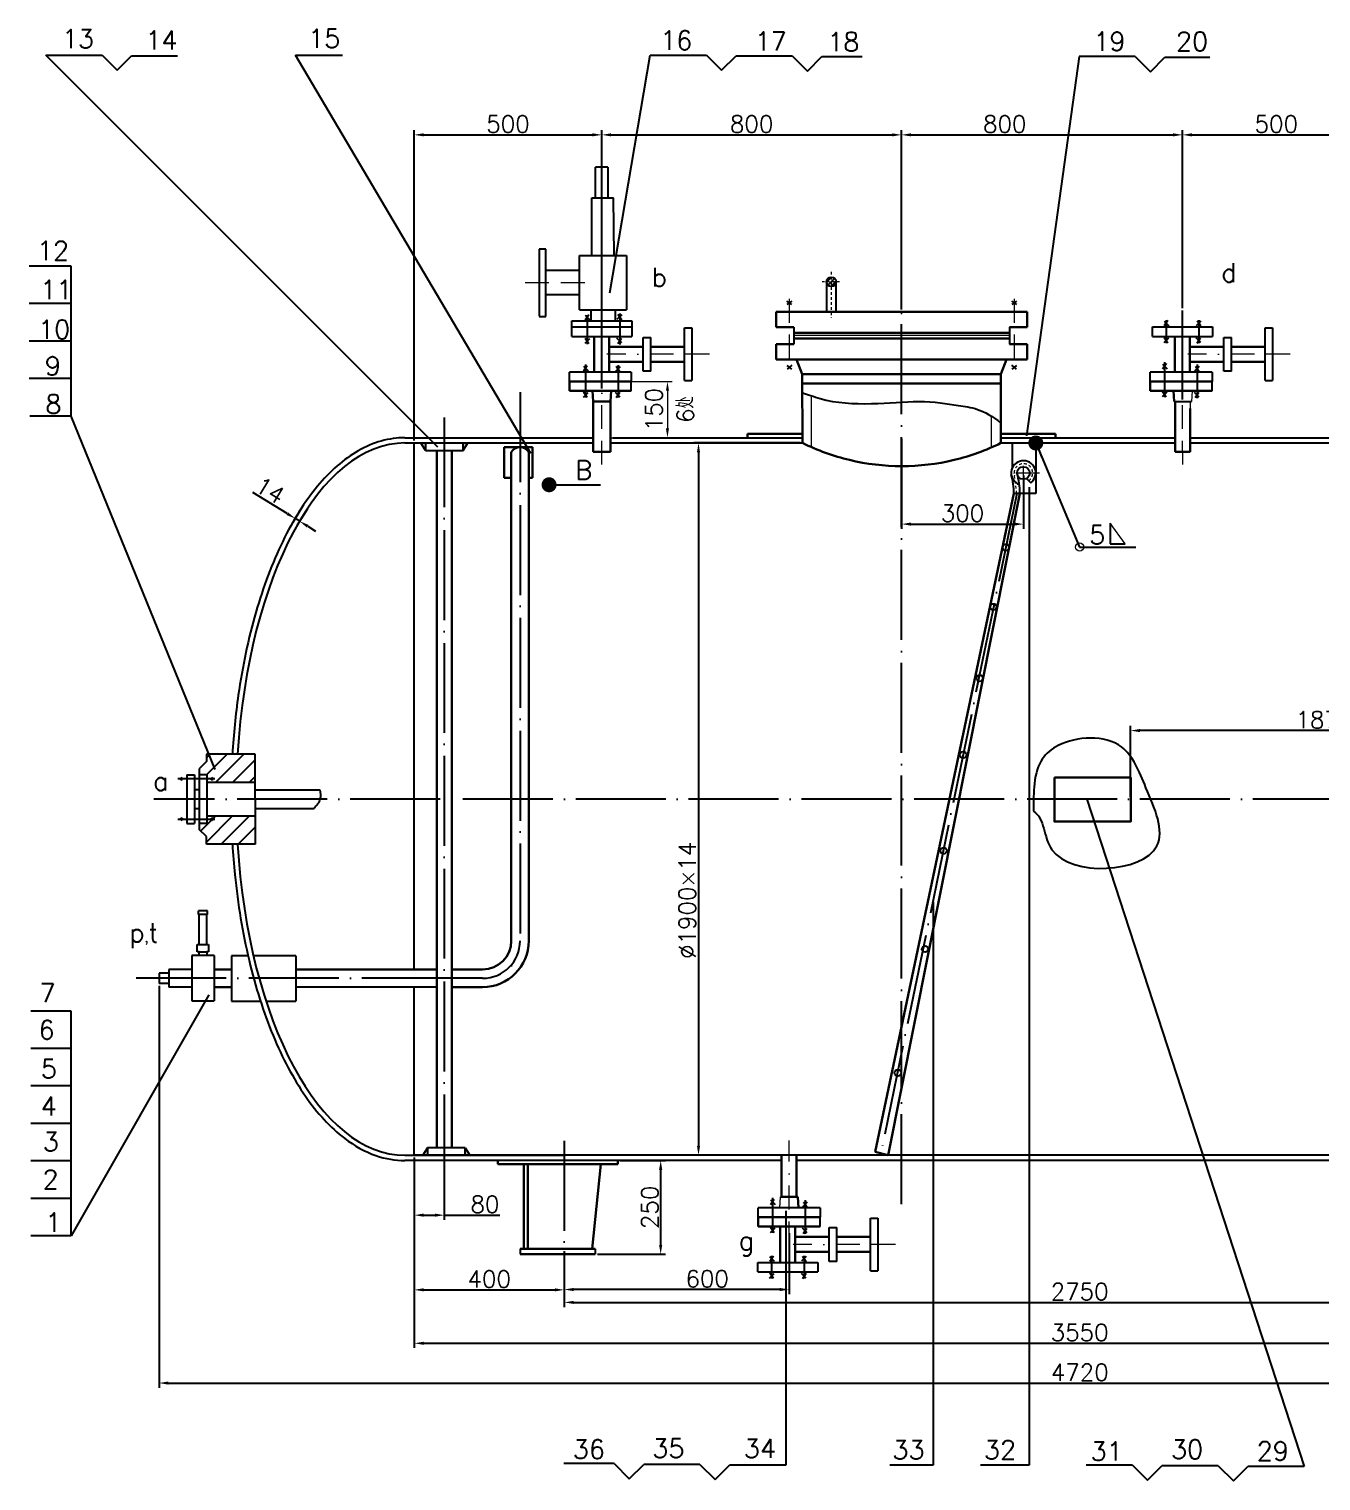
# Model space of a CAD drawing. Header units: millimetres. Extents: x 1189 to 3591, y 347 to 2928.
# Drawn here: x 1516 to 1860.7, y 2059.8 to 2447.1 of the extents above; entities that cross this region are included whole.
import ezdxf

# ---------------------------------------------------------------- set-up
doc = ezdxf.new("R2010")
doc.units = ezdxf.units.MM
for name, pattern in [('ACAD_ISO04W100', [30, 24, -3, 0, -3]), ('BORDER2', [22.225, 6.35, -3.175, 6.35, -3.175, 0, -3.175]), ('JIS_02_0.7', [1.35, 0.75, -0.6])]:
    doc.linetypes.add(name, pattern=pattern)
for name, color, linetype, lineweight in [('小点划线', 7, 'BORDER2', 15), ('粗直线', 7, 'Continuous', 30), ('细直线', 7, 'Continuous', 15), ('虚线', 7, 'JIS_02_0.7', 15)]:
    doc.layers.add(name, color=color, linetype=linetype, lineweight=lineweight)
doc.layers.add('点划线', color=7, linetype='ACAD_ISO04W100')
doc.styles.get("Standard").update_dxf_attribs({"font": 'txt', "bigfont": 'gbcbig.shx'})
doc.dimstyles.new('ISO-25', dxfattribs={"dimtxt": 2.5, "dimasz": 2.5, "dimexe": 1.25, "dimexo": 0.625, "dimtad": 1, "dimtxsty": 'Standard', "dimcen": 2.5, "dimadec": 0, "dimazin": 0, "dimtfac": 1, "dimtmove": 0, "dimatfit": 3, "dimfxl": 0, "dimarcsym": 0})
doc.dimstyles.new('ISO-25$7', dxfattribs={"dimtxt": 2.5, "dimasz": 2.5, "dimexe": 1.25, "dimexo": 0, "dimtad": 1, "dimtxsty": 'Standard', "dimcen": 2.5, "dimadec": 0, "dimazin": 0, "dimtfac": 1, "dimtmove": 0, "dimatfit": 3, "dimldrblk": 'DOT', "dimfxl": 0, "dimarcsym": 0})

# ---------------------------------------------------------------- blocks, each defined once
blk = doc.blocks.new('*D7')
at = {"layer": 'Defpoints', "color": 0}
for p in [(1748.82, 2418.89), (1823.75, 2418.89), (1823.75, 2372.04)]:
    blk.add_point(p, dxfattribs=at)
at = {"layer": '细直线', "color": 0, "lineweight": -2}
for p, q in [((1748.82, 2419.52), (1748.82, 2420.14)), ((1751.32, 2418.89), (1821.25, 2418.89)), ((1823.75, 2372.67), (1823.75, 2420.14))]:
    blk.add_line(p, q, dxfattribs=at)
at = {"layer": '细直线', "color": 0}
for points in [[(1751.32, 2419.31), (1751.32, 2418.48), (1748.82, 2418.89)], [(1821.25, 2419.31), (1821.25, 2418.48), (1823.75, 2418.89)]]:
    blk.add_solid(points, dxfattribs=at)
at = {"layer": '细直线', "color": 0, "insert": (1776.34, 2421.77), "char_height": 4.5, "attachment_point": 5}
blk.add_mtext('800', dxfattribs=at)
blk = doc.blocks.new('*D8')
at = {"layer": 'Defpoints', "color": 0}
for p in [(1873.82, 2418.89), (1823.75, 2372.67), (1873.82, 2372.04)]:
    blk.add_point(p, dxfattribs=at)
at = {"layer": '细直线', "color": 0, "lineweight": -2}
for p, q in [((1823.75, 2373.29), (1823.75, 2420.14)), ((1826.25, 2418.89), (1871.32, 2418.89)), ((1873.82, 2372.67), (1873.82, 2420.14))]:
    blk.add_line(p, q, dxfattribs=at)
at = {"layer": '细直线', "color": 0}
for points in [[(1826.25, 2419.31), (1826.25, 2418.48), (1823.75, 2418.89)], [(1871.32, 2419.31), (1871.32, 2418.48), (1873.82, 2418.89)]]:
    blk.add_solid(points, dxfattribs=at)
at = {"layer": '细直线', "color": 0, "insert": (1848.79, 2421.77), "char_height": 4.5, "attachment_point": 5}
blk.add_mtext('500', dxfattribs=at)
blk = doc.blocks.new('*D3')
at = {"layer": 'Defpoints', "color": 0}
for p in [(1589.45, 2320.44), (1590.64, 2319.71), (1588.25, 2315.81)]:
    blk.add_point(p, dxfattribs=at)
at = {"layer": '细直线', "color": 0, "lineweight": -2}
for p, q in [((1584.93, 2317.86), (1575.77, 2323.49)), ((1589.12, 2319.91), (1586.4, 2315.48)), ((1588.25, 2315.81), (1587.06, 2316.55)), ((1590.32, 2319.17), (1587.6, 2314.75)), ((1590.38, 2314.5), (1592.51, 2313.19))]:
    blk.add_line(p, q, dxfattribs=at)
at = {"layer": '细直线', "color": 0}
for points in [[(1585.14, 2318.21), (1584.71, 2317.5), (1587.06, 2316.55)], [(1590.6, 2314.86), (1590.16, 2314.15), (1588.25, 2315.81)]]:
    blk.add_solid(points, dxfattribs=at)
at = {"layer": '细直线', "color": 0, "insert": (1580.36, 2324.04), "char_height": 4.5, "attachment_point": 5, "rotation": 328.4204}
blk.add_mtext('14', dxfattribs=at)
blk = doc.blocks.new('*D12')
at = {"layer": 'Defpoints', "color": 0}
for p in [(1618.82, 2146.7), (1626.82, 2146.7), (1618.82, 2130.72)]:
    blk.add_point(p, dxfattribs=at)
at = {"layer": '细直线', "color": 0, "lineweight": -2}
for p, q in [((1618.82, 2146.07), (1618.82, 2129.47)), ((1626.82, 2146.07), (1626.82, 2129.47)), ((1621.32, 2130.72), (1624.32, 2130.72)), ((1626.82, 2130.72), (1641.66, 2130.72))]:
    blk.add_line(p, q, dxfattribs=at)
at = {"layer": '细直线', "color": 0}
for points in [[(1621.32, 2131.14), (1621.32, 2130.3), (1618.82, 2130.72)], [(1624.32, 2131.14), (1624.32, 2130.3), (1626.82, 2130.72)]]:
    blk.add_solid(points, dxfattribs=at)
at = {"layer": '细直线', "color": 0, "insert": (1637.66, 2133.6), "char_height": 4.5, "attachment_point": 5}
blk.add_mtext('80', dxfattribs=at)
blk = doc.blocks.new('*D13')
at = {"layer": 'Defpoints', "color": 0}
for p in [(1809.93, 2259.98), (1809.93, 2241.56), (1973.82, 2241.7)]:
    blk.add_point(p, dxfattribs=at)
at = {"layer": '细直线', "color": 0, "lineweight": -2}
for p, q in [((1809.93, 2242.18), (1809.93, 2261.23)), ((1971.32, 2259.98), (1812.43, 2259.98)), ((1973.82, 2242.32), (1973.82, 2261.23))]:
    blk.add_line(p, q, dxfattribs=at)
at = {"layer": '细直线', "color": 0}
for points in [[(1812.43, 2260.4), (1812.43, 2259.56), (1809.93, 2259.98)], [(1971.32, 2260.4), (1971.32, 2259.56), (1973.82, 2259.98)]]:
    blk.add_solid(points, dxfattribs=at)
at = {"layer": '细直线', "color": 0, "insert": (1861.64, 2262.85), "char_height": 4.5, "attachment_point": 5}
blk.add_mtext('1870', dxfattribs=at)
blk = doc.blocks.new('*D14')
at = {"layer": 'Defpoints', "color": 0}
for p in [(1673.08, 2145.3), (1684.55, 2145.3), (1667.08, 2120.3)]:
    blk.add_point(p, dxfattribs=at)
at = {"layer": '细直线', "color": 0, "lineweight": -2}
for p, q in [((1673.7, 2145.3), (1685.8, 2145.3)), ((1684.55, 2122.8), (1684.55, 2142.8)), ((1667.7, 2120.3), (1685.8, 2120.3))]:
    blk.add_line(p, q, dxfattribs=at)
at = {"layer": '细直线', "color": 0}
for points in [[(1684.13, 2142.8), (1684.97, 2142.8), (1684.55, 2145.3)], [(1684.13, 2122.8), (1684.97, 2122.8), (1684.55, 2120.3)]]:
    blk.add_solid(points, dxfattribs=at)
at = {"layer": '细直线', "color": 0, "insert": (1681.67, 2132.8), "char_height": 4.5, "attachment_point": 5, "rotation": 90}
blk.add_mtext('250', dxfattribs=at)
blk = doc.blocks.new('*D15')
at = {"layer": 'Defpoints', "color": 0}
for p in [(1722.4, 2336.7), (1694.64, 2146.7), (1748.82, 2146.7)]:
    blk.add_point(p, dxfattribs=at)
at = {"layer": '细直线', "color": 0, "lineweight": -2}
for p, q in [((1721.78, 2336.7), (1693.39, 2336.7)), ((1694.64, 2334.2), (1694.64, 2149.2)), ((1748.2, 2146.7), (1693.39, 2146.7))]:
    blk.add_line(p, q, dxfattribs=at)
at = {"layer": '细直线', "color": 0}
for points in [[(1694.23, 2334.2), (1695.06, 2334.2), (1694.64, 2336.7)], [(1694.23, 2149.2), (1695.06, 2149.2), (1694.64, 2146.7)]]:
    blk.add_solid(points, dxfattribs=at)
at = {"layer": '细直线', "color": 0, "insert": (1691.64, 2214.7), "char_height": 4.5, "attachment_point": 5, "rotation": 90}
blk.add_mtext('%%C1900×14', dxfattribs=at)
blk = doc.blocks.new('*D16')
at = {"layer": 'Defpoints', "color": 0}
for p in [(1933.82, 2134.46), (1658.82, 2121.7), (1933.82, 2107.45)]:
    blk.add_point(p, dxfattribs=at)
at = {"layer": '细直线', "color": 0, "lineweight": -2}
for p, q in [((1933.82, 2133.83), (1933.82, 2106.2)), ((1658.82, 2121.07), (1658.82, 2106.2)), ((1661.32, 2107.45), (1931.32, 2107.45))]:
    blk.add_line(p, q, dxfattribs=at)
at = {"layer": '细直线', "color": 0}
for points in [[(1661.32, 2107.86), (1661.32, 2107.03), (1658.82, 2107.45)], [(1931.32, 2107.86), (1931.32, 2107.03), (1933.82, 2107.45)]]:
    blk.add_solid(points, dxfattribs=at)
at = {"layer": '细直线', "color": 0, "insert": (1796.32, 2110.32), "char_height": 4.5, "attachment_point": 5}
blk.add_mtext('2750', dxfattribs=at)
blk = doc.blocks.new('*D17')
at = {"layer": 'Defpoints', "color": 0}
for p in [(1618.82, 2146.07), (1973.82, 2146.7), (1973.82, 2096.54)]:
    blk.add_point(p, dxfattribs=at)
at = {"layer": '细直线', "color": 0, "lineweight": -2}
for p, q in [((1973.82, 2146.07), (1973.82, 2095.29)), ((1618.82, 2145.45), (1618.82, 2095.29)), ((1621.32, 2096.54), (1971.32, 2096.54))]:
    blk.add_line(p, q, dxfattribs=at)
at = {"layer": '细直线', "color": 0}
for points in [[(1621.32, 2096.95), (1621.32, 2096.12), (1618.82, 2096.54)], [(1971.32, 2096.95), (1971.32, 2096.12), (1973.82, 2096.54)]]:
    blk.add_solid(points, dxfattribs=at)
at = {"layer": '细直线', "color": 0, "insert": (1796.32, 2099.41), "char_height": 4.5, "attachment_point": 5}
blk.add_mtext('3550', dxfattribs=at)
blk = doc.blocks.new('*D18')
at = {"layer": 'Defpoints', "color": 0}
for p in [(2022.72, 2241.7), (1550.72, 2192.55), (2022.72, 2085.93)]:
    blk.add_point(p, dxfattribs=at)
at = {"layer": '细直线', "color": 0, "lineweight": -2}
for p, q in [((2022.72, 2241.07), (2022.72, 2084.68)), ((1550.72, 2191.92), (1550.72, 2084.68)), ((1553.22, 2085.93), (2020.22, 2085.93))]:
    blk.add_line(p, q, dxfattribs=at)
at = {"layer": '细直线', "color": 0}
for points in [[(1553.22, 2086.35), (1553.22, 2085.51), (1550.72, 2085.93)], [(2020.22, 2086.35), (2020.22, 2085.51), (2022.72, 2085.93)]]:
    blk.add_solid(points, dxfattribs=at)
at = {"layer": '细直线', "color": 0, "insert": (1796.35, 2088.8), "char_height": 4.5, "attachment_point": 5}
blk.add_mtext('4720', dxfattribs=at)
blk = doc.blocks.new('*D19')
at = {"layer": 'Defpoints', "color": 0}
for p in [(1618.82, 2145.3), (1658.82, 2121.7), (1658.82, 2110.79)]:
    blk.add_point(p, dxfattribs=at)
at = {"layer": '细直线', "color": 0, "lineweight": -2}
for p, q in [((1618.82, 2144.67), (1618.82, 2109.54)), ((1658.82, 2121.07), (1658.82, 2109.54)), ((1621.32, 2110.79), (1656.32, 2110.79))]:
    blk.add_line(p, q, dxfattribs=at)
at = {"layer": '细直线', "color": 0}
for points in [[(1621.32, 2111.21), (1621.32, 2110.38), (1618.82, 2110.79)], [(1656.32, 2111.21), (1656.32, 2110.38), (1658.82, 2110.79)]]:
    blk.add_solid(points, dxfattribs=at)
at = {"layer": '细直线', "color": 0, "insert": (1638.82, 2113.67), "char_height": 4.5, "attachment_point": 5}
blk.add_mtext('400', dxfattribs=at)
blk = doc.blocks.new('*D4')
at = {"layer": 'Defpoints', "color": 0}
for p in [(1718.82, 2126.5), (1658.82, 2120.3), (1658.82, 2110.88)]:
    blk.add_point(p, dxfattribs=at)
at = {"layer": '细直线', "color": 0, "lineweight": -2}
for p, q in [((1718.82, 2125.88), (1718.82, 2109.63)), ((1658.82, 2119.67), (1658.82, 2109.63)), ((1716.32, 2110.88), (1661.32, 2110.88))]:
    blk.add_line(p, q, dxfattribs=at)
at = {"layer": '细直线', "color": 0}
for points in [[(1661.32, 2111.3), (1661.32, 2110.46), (1658.82, 2110.88)], [(1716.32, 2111.3), (1716.32, 2110.46), (1718.82, 2110.88)]]:
    blk.add_solid(points, dxfattribs=at)
at = {"layer": '细直线', "color": 0, "insert": (1696.95, 2113.75), "char_height": 4.5, "attachment_point": 5}
blk.add_mtext('600', dxfattribs=at)
blk = doc.blocks.new('*D26')
at = {"layer": 'Defpoints', "color": 0}
for p in [(1668.82, 2418.89), (1668.82, 2386.68), (1618.82, 2336.7)]:
    blk.add_point(p, dxfattribs=at)
at = {"layer": '细直线', "color": 0, "lineweight": -2}
for p, q in [((1618.82, 2337.32), (1618.82, 2420.14)), ((1621.32, 2418.89), (1666.32, 2418.89)), ((1668.82, 2387.3), (1668.82, 2420.14))]:
    blk.add_line(p, q, dxfattribs=at)
at = {"layer": '细直线', "color": 0}
for points in [[(1621.32, 2419.31), (1621.32, 2418.48), (1618.82, 2418.89)], [(1666.32, 2419.31), (1666.32, 2418.48), (1668.82, 2418.89)]]:
    blk.add_solid(points, dxfattribs=at)
at = {"layer": '细直线', "color": 0, "insert": (1643.82, 2421.77), "char_height": 4.5, "attachment_point": 5}
blk.add_mtext('500', dxfattribs=at)
blk = doc.blocks.new('*D27')
at = {"layer": 'Defpoints', "color": 0}
for p in [(1748.82, 2418.89), (1748.82, 2371.7), (1668.82, 2350.61)]:
    blk.add_point(p, dxfattribs=at)
at = {"layer": '细直线', "color": 0, "lineweight": -2}
for p, q in [((1668.82, 2351.24), (1668.82, 2420.14)), ((1671.32, 2418.89), (1746.32, 2418.89)), ((1748.82, 2372.32), (1748.82, 2420.14))]:
    blk.add_line(p, q, dxfattribs=at)
at = {"layer": '细直线', "color": 0}
for points in [[(1671.32, 2419.31), (1671.32, 2418.48), (1668.82, 2418.89)], [(1746.32, 2419.31), (1746.32, 2418.48), (1748.82, 2418.89)]]:
    blk.add_solid(points, dxfattribs=at)
at = {"layer": '细直线', "color": 0, "insert": (1708.82, 2421.77), "char_height": 4.5, "attachment_point": 5}
blk.add_mtext('800', dxfattribs=at)
blk = doc.blocks.new('*D29')
at = {"layer": 'Defpoints', "color": 0}
for p in [(1748.82, 2338.45), (1781.32, 2328.69), (1781.32, 2315.06)]:
    blk.add_point(p, dxfattribs=at)
at = {"layer": '细直线', "color": 0, "lineweight": -2}
for p, q in [((1748.82, 2337.82), (1748.82, 2313.81)), ((1781.32, 2328.06), (1781.32, 2313.81)), ((1751.32, 2315.06), (1778.82, 2315.06))]:
    blk.add_line(p, q, dxfattribs=at)
at = {"layer": '细直线', "color": 0}
for points in [[(1751.32, 2315.48), (1751.32, 2314.65), (1748.82, 2315.06)], [(1778.82, 2315.48), (1778.82, 2314.65), (1781.32, 2315.06)]]:
    blk.add_solid(points, dxfattribs=at)
at = {"layer": '细直线', "color": 0, "insert": (1765.07, 2317.94), "char_height": 4.5, "attachment_point": 5}
blk.add_mtext('300', dxfattribs=at)

msp = doc.modelspace()

# ---------------------------------------------------------------- hatches: boundary and pattern name
h = msp.add_hatch()
h.set_pattern_fill('ANSI31', color=256, scale=0.25, style=0)
h.set_pattern_definition([(45, (-4373.8029, 477.50225), (-0.56126601, 0.56126601), [])])
h.paths.add_polyline_path([(1730.075, 2380.959), (1730.075, 2379.696), (1731.338, 2379.696, 0.4142136)])
h.paths.add_polyline_path([(1730.075, 2380.959, 0.4142136), (1728.812, 2379.696), (1730.075, 2379.696)])
h.paths.add_polyline_path([(1730.075, 2379.696), (1728.825, 2379.696), (1728.825, 2379.517, 0.3730891), (1730.075, 2378.433)])
h.paths.add_polyline_path([(1731.325, 2379.517), (1731.325, 2379.696), (1730.075, 2379.696), (1730.075, 2378.433, 0.3730891)])
h = msp.add_hatch(color=256)
h.paths.add_polyline_path([(1621.825, 2334.696), (1620.561, 2336.696), (1621.825, 2336.696)])
h.paths.add_polyline_path([(1631.825, 2334.696), (1631.825, 2336.696), (1633.088, 2336.696)])
h = msp.add_hatch()
h.set_pattern_fill('ANSI31', color=256, style=0)
h.set_pattern_definition([(45, (-2000.321, 1176.504), (-2.245064, 2.245064), [])])
h.paths.add_polyline_path([(1563.384, 2253.696), (1563.384, 2251.696), (1561.46, 2249.771), (1561.46, 2248.196), (1563.46, 2248.196), (1563.46, 2246.196), (1576.384, 2246.196), (1576.384, 2253.696)])
h.paths.add_polyline_path([(1576.384, 2229.696), (1576.384, 2237.196), (1563.46, 2237.196), (1563.46, 2235.196), (1561.46, 2235.196), (1561.46, 2233.62), (1563.384, 2231.696), (1563.384, 2229.696)])
h = msp.add_hatch(color=256)
h.paths.add_polyline_path([(1632.389, 2148.696), (1633.652, 2146.696), (1632.389, 2146.696)])
h.paths.add_polyline_path([(1622.389, 2148.696), (1622.389, 2146.696), (1621.125, 2146.696)])

# ---------------------------------------------------------------- linework, layer by layer
for p, q in [((1535.515, 2440.162), (1539.56, 2436.117)), ((1696.764, 2440.162), (1700.809, 2436.117)), ((1539.56, 2436.117), (1543.411, 2439.967)), ((1543.411, 2439.967), (1555.628, 2439.967)), ((1700.809, 2436.117), (1704.66, 2439.967)), ((1704.66, 2439.967), (1719.66, 2439.967)), ((1719.66, 2439.967), (1723.705, 2435.922)), ((1723.705, 2435.922), (1727.556, 2439.773)), ((1727.556, 2439.773), (1738.279, 2439.773)), ((1796.157, 2439.773), (1782.158, 2338.649)), ((1811.157, 2439.773), (1796.157, 2439.773)), ((1811.157, 2439.773), (1815.203, 2435.727)), ((1815.203, 2435.727), (1819.053, 2439.578)), ((1819.053, 2439.578), (1831.095, 2439.578)), ((1670.475, 2410.24), (1667.177, 2410.24)), ((1667.177, 2402.094), (1667.177, 2410.24)), ((1670.475, 2410.24), (1670.475, 2402.101)), ((1666.177, 2402.077), (1672, 2402.11)), ((1666.177, 2386.677), (1666.177, 2402.077)), ((1672.177, 2386.711), (1672, 2402.11)), ((1653.927, 2388.427), (1652.127, 2388.427)), ((1652.127, 2388.427), (1652.127, 2370.524)), ((1653.927, 2370.427), (1653.927, 2388.427)), ((1662.927, 2372.177), (1662.927, 2386.677)), ((1662.927, 2386.677), (1675.427, 2386.677)), ((1675.427, 2386.677), (1675.427, 2372.177)), ((1527.267, 2383.867), (1516.045, 2383.867)), ((1527.267, 2373.867), (1527.267, 2383.867)), ((1662.927, 2382.677), (1653.927, 2382.677)), ((1728.825, 2379.696), (1728.825, 2371.696)), ((1731.325, 2371.696), (1731.325, 2379.696)), ((1662.927, 2376.177), (1653.927, 2376.177)), ((1718.143, 2374.557), (1719.408, 2373.618)), ((1719.529, 2374.547), (1718.176, 2373.598)), ((1778.121, 2374.547), (1779.473, 2373.598)), ((1779.507, 2374.557), (1778.242, 2373.618)), ((1527.267, 2373.867), (1516.045, 2373.867)), ((1527.267, 2363.867), (1527.267, 2373.867)), ((1652.127, 2370.427), (1653.927, 2370.427)), ((1662.927, 2372.177), (1675.427, 2372.177)), ((1664.373, 2370.772), (1665.631, 2369.515)), ((1665.373, 2370.902), (1664.427, 2369.47)), ((1664.915, 2370.816), (1664.915, 2363.026)), ((1665.977, 2369.24), (1665.977, 2372.177)), ((1672.377, 2372.177), (1672.377, 2369.24)), ((1674.156, 2370.888), (1672.898, 2369.631)), ((1673.156, 2371.018), (1674.102, 2369.586)), ((1673.615, 2371.271), (1673.615, 2362.939)), ((1660.825, 2367.64), (1660.825, 2369.24)), ((1660.825, 2369.24), (1676.825, 2369.24)), ((1660.825, 2365.14), (1660.825, 2367.64)), ((1660.825, 2367.64), (1676.825, 2367.64)), ((1676.825, 2369.24), (1676.825, 2367.64)), ((1676.825, 2367.64), (1676.825, 2365.14)), ((1690.889, 2353.377), (1690.889, 2367.377)), ((1690.889, 2367.377), (1692.889, 2367.377)), ((1692.889, 2367.377), (1692.889, 2353.377)), ((1720.075, 2367.596), (1720.075, 2363.096)), ((1777.575, 2367.596), (1777.575, 2363.096)), ((1815.746, 2365.14), (1815.746, 2367.64)), ((1815.746, 2367.64), (1831.746, 2367.64)), ((1818.855, 2369.23), (1820.112, 2367.973)), ((1819.854, 2369.36), (1818.909, 2367.928)), ((1819.396, 2369.444), (1819.396, 2363.343)), ((1828.638, 2369.23), (1827.38, 2367.973)), ((1827.638, 2369.36), (1828.584, 2367.928)), ((1828.096, 2369.444), (1828.096, 2363.343)), ((1831.746, 2367.64), (1831.746, 2365.14)), ((1845.81, 2353.377), (1845.81, 2367.377)), ((1845.81, 2367.377), (1847.81, 2367.377)), ((1847.81, 2367.377), (1847.81, 2353.377)), ((1527.267, 2363.867), (1516.045, 2363.867)), ((1527.267, 2353.867), (1527.267, 2363.867)), ((1660.825, 2365.14), (1676.825, 2365.14)), ((1664.373, 2363.301), (1665.631, 2364.559)), ((1665.373, 2363.171), (1664.427, 2364.603)), ((1674.156, 2363.385), (1672.898, 2364.643)), ((1673.156, 2363.255), (1674.102, 2364.687)), ((1679.889, 2355.877), (1679.889, 2364.877)), ((1679.889, 2364.877), (1681.889, 2364.877)), ((1681.889, 2355.877), (1681.889, 2364.877)), ((1815.746, 2365.14), (1831.746, 2365.14)), ((1818.855, 2363.478), (1820.112, 2364.735)), ((1819.854, 2363.347), (1818.909, 2364.78)), ((1828.638, 2363.478), (1827.38, 2364.735)), ((1827.638, 2363.347), (1828.584, 2364.78)), ((1834.81, 2355.877), (1834.81, 2364.877)), ((1834.81, 2364.877), (1836.81, 2364.877)), ((1836.81, 2355.877), (1836.81, 2364.877)), ((1660.222, 2353.114), (1660.222, 2355.614)), ((1676.722, 2355.614), (1660.222, 2355.614)), ((1663.926, 2357.185), (1665.183, 2355.928)), ((1664.925, 2357.316), (1663.98, 2355.883)), ((1664.475, 2357.648), (1664.475, 2348.817)), ((1673.719, 2357.049), (1672.461, 2355.792)), ((1672.719, 2357.18), (1673.665, 2355.747)), ((1673.175, 2357.5), (1673.175, 2348.817)), ((1676.722, 2355.614), (1676.722, 2353.114)), ((1681.889, 2355.877), (1679.889, 2355.877)), ((1718.189, 2357.405), (1719.46, 2356.393)), ((1719.535, 2357.422), (1718.259, 2356.422)), ((1778.115, 2357.422), (1779.39, 2356.422)), ((1779.46, 2357.405), (1778.189, 2356.393)), ((1815.144, 2353.114), (1815.144, 2355.614)), ((1831.644, 2355.614), (1815.144, 2355.614)), ((1818.405, 2357.727), (1819.662, 2356.47)), ((1819.404, 2357.857), (1818.459, 2356.425)), ((1818.946, 2358.294), (1818.946, 2348.958)), ((1828.188, 2357.094), (1826.93, 2355.837)), ((1827.188, 2357.225), (1828.134, 2355.792)), ((1827.646, 2357.642), (1827.646, 2348.641)), ((1831.644, 2355.614), (1831.644, 2353.114)), ((1836.81, 2355.877), (1834.81, 2355.877)), ((1527.267, 2353.867), (1516.045, 2353.867)), ((1527.267, 2343.867), (1527.267, 2353.867)), ((1676.722, 2350.614), (1676.722, 2353.114)), ((1690.889, 2353.377), (1692.889, 2353.377)), ((1831.644, 2353.114), (1815.746, 2353.114)), ((1831.644, 2350.614), (1831.644, 2353.114)), ((1845.81, 2353.377), (1847.81, 2353.377)), ((1663.933, 2348.952), (1665.191, 2350.209)), ((1664.933, 2348.822), (1663.987, 2350.254)), ((1673.716, 2348.952), (1672.459, 2350.209)), ((1672.717, 2348.822), (1673.662, 2350.254)), ((1818.396, 2349.068), (1819.653, 2350.325)), ((1819.395, 2348.938), (1818.45, 2350.37)), ((1821.525, 2347.79), (1826.125, 2347.79)), ((1828.188, 2348.933), (1826.93, 2350.191)), ((1827.188, 2348.803), (1828.134, 2350.235)), ((1616.325, 2338.096), (1666.525, 2338.096)), ((1616.325, 2336.696), (1666.525, 2336.696)), ((1618.825, 2196.248), (1618.825, 2336.696)), ((1621.825, 2334.696), (1620.561, 2336.696)), ((1621.825, 2336.696), (1621.825, 2334.696)), ((1631.825, 2334.696), (1631.825, 2336.696)), ((1631.825, 2334.696), (1633.088, 2336.696)), ((1671.125, 2336.696), (1722.404, 2336.696)), ((1671.825, 2338.096), (1722.398, 2338.096)), ((1775.325, 2338.096), (1821.825, 2338.096)), ((1775.325, 2336.696), (1821.825, 2336.696)), ((1778.325, 2336.696), (1778.325, 2330.009)), ((1784.625, 2336.696), (1784.625, 2323.23)), ((1825.825, 2338.096), (1846.755, 2338.096)), ((1825.825, 2336.696), (1840.755, 2336.696)), ((1826.825, 2338.096), (1845.894, 2338.096)), ((1826.825, 2336.696), (1845.894, 2336.696)), ((1845.894, 2336.696), (1871.825, 2336.696)), ((1846.755, 2338.096), (1871.825, 2338.096)), ((1621.825, 2334.696), (1631.825, 2334.696)), ((1782.162, 2327.238), (1783.283, 2326.062)), ((1780.395, 2323.23), (1778.785, 2323.2)), ((1784.625, 2323.23), (1780.395, 2323.23)), ((1804.423, 2315.351), (1804.423, 2309.773)), ((1804.423, 2309.773), (1808.453, 2309.773)), ((1563.384, 2251.696), (1561.46, 2249.771)), ((1576.384, 2253.696), (1563.384, 2253.696)), ((1563.384, 2253.696), (1563.384, 2251.696)), ((1576.384, 2241.696), (1576.384, 2253.696)), ((1565.618, 2247.12), (1555.746, 2247.12)), ((1556.868, 2247.455), (1556.356, 2246.791)), ((1556.868, 2246.667), (1556.434, 2247.427)), ((1558.178, 2248.196), (1560.178, 2248.196)), ((1558.178, 2248.196), (1558.178, 2235.196)), ((1560.178, 2248.196), (1560.178, 2235.196)), ((1561.46, 2249.771), (1561.46, 2233.62)), ((1563.46, 2248.196), (1561.46, 2248.196)), ((1563.46, 2248.196), (1563.46, 2235.196)), ((1565.072, 2247.455), (1564.56, 2246.791)), ((1565.072, 2246.667), (1564.637, 2247.427)), ((1561.467, 2244.196), (1560.171, 2244.196)), ((1563.46, 2246.196), (1576.384, 2246.196)), ((1576.384, 2244.196), (1593.661, 2244.196)), ((1560.171, 2239.196), (1561.467, 2239.196)), ((1576.384, 2241.696), (1576.384, 2229.696)), ((1576.384, 2239.196), (1592.07, 2239.196)), ((1565.618, 2236.272), (1555.746, 2236.272)), ((1556.868, 2235.936), (1556.356, 2236.6)), ((1556.868, 2236.724), (1556.434, 2235.964)), ((1558.178, 2235.196), (1560.178, 2235.196)), ((1563.46, 2235.196), (1561.46, 2235.196)), ((1563.46, 2237.196), (1576.384, 2237.196)), ((1565.072, 2235.937), (1564.56, 2236.6)), ((1565.072, 2236.725), (1564.638, 2235.964)), ((1563.384, 2231.696), (1561.46, 2233.62)), ((1563.384, 2229.696), (1563.384, 2231.696)), ((1576.384, 2229.696), (1563.384, 2229.696)), ((1561.234, 2210.94), (1561.234, 2211.94)), ((1563.634, 2211.94), (1561.234, 2211.94)), ((1563.634, 2210.94), (1563.634, 2211.94)), ((1563.634, 2210.94), (1561.234, 2210.94)), ((1561.434, 2202.94), (1561.434, 2210.94)), ((1563.434, 2202.94), (1563.434, 2210.94)), ((1565.434, 2199.94), (1559.434, 2199.94)), ((1559.434, 2199.94), (1559.434, 2187.899)), ((1560.934, 2200.94), (1560.934, 2202.94)), ((1560.934, 2202.94), (1563.934, 2202.94)), ((1561.434, 2200.94), (1560.934, 2200.94)), ((1561.434, 2199.94), (1561.434, 2200.94)), ((1561.434, 2200.94), (1563.434, 2200.94)), ((1563.434, 2200.94), (1563.434, 2199.94)), ((1563.934, 2200.94), (1563.434, 2200.94)), ((1563.934, 2202.94), (1563.934, 2200.94)), ((1565.434, 2199.94), (1565.434, 2187.899)), ((1559.434, 2196.248), (1553.36, 2196.248)), ((1553.36, 2196.248), (1553.36, 2191.548)), ((1574.485, 2199.864), (1570.072, 2199.864)), ((1570.072, 2199.864), (1570.072, 2187.823)), ((1587.238, 2199.864), (1575.922, 2199.864)), ((1587.238, 2199.864), (1587.238, 2187.823)), ((1644.691, 2197.457), (1644.691, 2197.092)), ((1553.36, 2195.248), (1550.725, 2195.248)), ((1550.725, 2195.248), (1550.725, 2192.548)), ((1553.36, 2192.548), (1550.725, 2192.548)), ((1559.434, 2191.548), (1553.36, 2191.548)), ((1624.825, 2191.548), (1587.238, 2191.548)), ((1618.825, 2146.696), (1618.825, 2191.548)), ((1527.267, 2185.177), (1516.566, 2185.177)), ((1527.267, 2175.177), (1527.267, 2185.177)), ((1559.434, 2187.899), (1565.434, 2187.899)), ((1570.072, 2187.823), (1577.789, 2187.823)), ((1579.26, 2187.823), (1587.238, 2187.823)), ((1527.267, 2175.177), (1516.566, 2175.177)), ((1527.267, 2165.177), (1527.267, 2175.177)), ((1527.267, 2165.177), (1516.566, 2165.177)), ((1527.267, 2155.177), (1527.267, 2165.177)), ((1527.267, 2155.177), (1516.566, 2155.177)), ((1527.267, 2145.177), (1527.267, 2155.177)), ((1616.325, 2146.696), (1658.825, 2146.696)), ((1976.325, 2146.696), (1618.825, 2146.696)), ((1622.389, 2148.696), (1621.125, 2146.696)), ((1632.389, 2148.696), (1622.389, 2148.696)), ((1622.389, 2148.696), (1622.389, 2146.696)), ((1632.389, 2146.696), (1632.389, 2148.696)), ((1632.389, 2148.696), (1633.652, 2146.696)), ((1527.267, 2145.177), (1516.566, 2145.177)), ((1527.267, 2135.177), (1527.267, 2145.177)), ((1716.825, 2145.296), (1616.325, 2145.296)), ((1961.825, 2145.296), (1720.825, 2145.296)), ((1527.267, 2135.177), (1516.566, 2135.177)), ((1527.267, 2125.177), (1527.267, 2135.177)), ((1713.836, 2134.783), (1715.093, 2133.525)), ((1714.835, 2134.913), (1713.89, 2133.48)), ((1714.377, 2135.35), (1714.377, 2126.013)), ((1723.619, 2134.15), (1722.361, 2132.893)), ((1722.619, 2134.28), (1723.565, 2132.848)), ((1723.077, 2134.697), (1723.077, 2125.696)), ((1710.575, 2130.17), (1710.575, 2132.67)), ((1727.075, 2132.67), (1710.575, 2132.67)), ((1727.075, 2132.67), (1727.075, 2130.17)), ((1727.075, 2130.17), (1711.177, 2130.17)), ((1713.827, 2126.123), (1715.084, 2127.381)), ((1714.826, 2125.993), (1713.881, 2127.426)), ((1723.619, 2125.989), (1722.361, 2127.246)), ((1722.619, 2125.858), (1723.565, 2127.291)), ((1727.075, 2127.67), (1727.075, 2130.17)), ((1729.516, 2118.399), (1729.516, 2127.399)), ((1729.516, 2127.399), (1731.516, 2127.399)), ((1731.516, 2118.399), (1731.516, 2127.399)), ((1740.516, 2115.899), (1740.516, 2129.899)), ((1740.516, 2129.899), (1742.516, 2129.899)), ((1742.516, 2129.899), (1742.516, 2115.899)), ((1647.077, 2121.696), (1647.077, 2120.296)), ((1667.077, 2121.696), (1667.077, 2120.296)), ((1713.606, 2119.684), (1714.863, 2118.427)), ((1714.605, 2119.814), (1713.66, 2118.382)), ((1714.147, 2119.898), (1714.147, 2113.796)), ((1723.388, 2119.684), (1722.131, 2118.427)), ((1722.389, 2119.814), (1723.334, 2118.382)), ((1722.847, 2119.898), (1722.847, 2113.796)), ((1710.497, 2115.594), (1710.497, 2118.094)), ((1710.497, 2118.094), (1726.497, 2118.094)), ((1710.497, 2115.594), (1726.497, 2115.594)), ((1713.606, 2113.931), (1714.863, 2115.189)), ((1714.605, 2113.801), (1713.66, 2115.233)), ((1723.388, 2113.931), (1722.131, 2115.189)), ((1722.389, 2113.801), (1723.334, 2115.233)), ((1726.497, 2118.094), (1726.497, 2115.594)), ((1731.516, 2118.399), (1729.516, 2118.399)), ((1740.516, 2115.899), (1742.516, 2115.899)), ((1672.141, 2064.443), (1658.737, 2064.443)), ((1672.141, 2064.443), (1676.186, 2060.398)), ((1676.186, 2060.398), (1680.037, 2064.249)), ((1695.037, 2064.249), (1680.037, 2064.249)), ((1695.037, 2064.249), (1699.082, 2060.204)), ((1699.082, 2060.204), (1702.933, 2064.054)), ((1810.382, 2064.054), (1798.017, 2064.054)), ((1810.382, 2064.054), (1814.427, 2060.009)), ((1814.427, 2060.009), (1818.278, 2063.86)), ((1833.278, 2063.86), (1818.278, 2063.86)), ((1833.278, 2063.86), (1837.323, 2059.814)), ((1837.323, 2059.814), (1841.174, 2063.665))]:
    msp.add_line(p, q)
for centre, radius in [((1730.075, 2379.696), 1.263), ((1781.325, 2328.69), 1.677), ((1776.637, 2308.811), 0.859), ((1773.299, 2292.97), 0.859), ((1769.651, 2273.945), 0.859), ((1765.254, 2253.513), 0.859), ((1760.024, 2227.937), 0.859), ((1755.066, 2201.716), 0.859), ((1747.813, 2168.661), 0.859)]:
    msp.add_circle(centre, radius)
for centre, radius, start, end in [((1781.325, 2328.69), 3.277, 306.68898, 250.49158), ((1756.85, 2322.789), 21.939, 1.07435, 14.51205), ((1756.85, 2322.789), 23.549, 1.07435, 14.51205), ((1637.041, 2203.898), 10, 270, 0)]:
    msp.add_arc(centre, radius, start, end)
for start_param, end_param in [(6.2831853, 7.7273275), (7.9806358, 9.424778)]:
    msp.add_ellipse((1616.325, 2241.696), major_axis=(0, 95), ratio=0.4736842, start_param=start_param, end_param=end_param)
for points, knots in [([(1722.346, 2350.07), (1723.735, 2349.706), (1733.511, 2345.743), (1753.13, 2348.783), (1763.899, 2346.494), (1770.643, 2345.928), (1775.325, 2342.023)], [2.6882635, 2.6882635, 2.6882635, 2.6882635, 6.9902181, 28.4449966, 42.3359812, 56.5807737, 56.5807737, 56.5807737, 56.5807737]), ([(1616.325, 2338.096), (1614.208, 2338.096), (1612.091, 2337.799), (1607.917, 2336.625), (1605.858, 2335.748), (1600.013, 2332.401), (1596.357, 2329.205), (1589.59, 2321.067), (1586.477, 2316.123), (1580.951, 2304.793), (1578.539, 2298.407), (1574.552, 2284.587), (1572.978, 2277.153), (1571.133, 2264.288), (1570.602, 2259.02), (1570.283, 2253.696)], [6.2831853, 6.2831853, 6.2831853, 6.2831853, 6.4156097, 6.4156097, 6.5480341, 6.5480341, 6.8010128, 6.8010128, 7.0539914, 7.0539914, 7.3069701, 7.3069701, 7.5599488, 7.5599488, 7.7282142, 7.7282142, 7.7282142, 7.7282142]), ([(1783.994, 2238.453), (1783.994, 2241.017), (1784.033, 2250.377), (1790.164, 2258.105), (1808.226, 2259.33), (1814.153, 2244), (1823.892, 2222.673), (1785.429, 2220.307), (1787.076, 2236.65), (1783.994, 2238.453)], [7.8907731, 7.8907731, 7.8907731, 7.8907731, 12.9628537, 26.0641432, 44.5631764, 57.2126558, 73.0360521, 101.0578571, 113.8232962, 113.8232962, 113.8232962, 113.8232962]), ([(1570.283, 2229.696), (1570.446, 2226.97), (1570.665, 2224.258), (1571.743, 2213.682), (1573.022, 2206.005), (1576.455, 2191.555), (1578.609, 2184.782), (1583.665, 2172.559), (1586.568, 2167.109), (1592.967, 2157.868), (1596.463, 2154.076), (1602.878, 2149.18), (1605.696, 2147.625), (1611.128, 2145.744), (1613.726, 2145.296), (1616.325, 2145.296)], [7.9797485, 7.9797485, 7.9797485, 7.9797485, 8.0659061, 8.0659061, 8.3188848, 8.3188848, 8.5718634, 8.5718634, 8.8248421, 8.8248421, 9.0778207, 9.0778207, 9.2621998, 9.2621998, 9.424778, 9.424778, 9.424778, 9.424778])]:
    msp.add_open_spline(points, degree=3, knots=knots)
at = {"start_tangent": (0.8062606, -0.5915605)}
msp.add_spline([(1593.661, 2244.196), (1593.661, 2241.696), (1592.07, 2239.196)], degree=3, dxfattribs=at)
at = {"layer": '小点划线'}
for p, q in [((1668.825, 2330.93), (1668.825, 2415.281)), ((1664.276, 2379.427), (1646.667, 2379.427)), ((1718.825, 2375.138), (1718.825, 2356.191)), ((1778.825, 2375.138), (1778.825, 2356.191)), ((1697.536, 2360.377), (1670.23, 2360.377)), ((1852.457, 2360.377), (1825.151, 2360.377)), ((1823.825, 2330.93), (1823.72, 2357.333)), ((1781.325, 2324.213), (1781.325, 2333.621)), ((1785.648, 2328.69), (1776.204, 2328.69)), ((1718.825, 2122.72), (1718.825, 2150.6)), ((1747.164, 2122.899), (1719.858, 2122.899))]:
    msp.add_line(p, q, dxfattribs=at)
at = {"layer": '点划线'}
for p, q in [((1748.825, 2133.665), (1748.825, 2407.282)), ((1823.746, 2348.267), (1823.746, 2372.042)), ((1647.041, 2350.236), (1647.041, 2203.898)), ((1626.825, 2343.541), (1626.825, 2135.289)), ((1779.59, 2323.215), (1743.2, 2146.789)), ((2047.091, 2241.696), (1549.372, 2241.696)), ((1628.825, 2193.898), (1544.553, 2193.898)), ((1637.041, 2193.898), (1628.825, 2193.898)), ((1658.825, 2150.566), (1658.825, 2118.353))]:
    msp.add_line(p, q, dxfattribs=at)
at = {"layer": '粗直线'}
for p, q in [((1715.325, 2371.696), (1715.325, 2367.596)), ((1748.825, 2371.696), (1715.325, 2371.696)), ((1748.825, 2371.696), (1782.325, 2371.696)), ((1782.325, 2367.596), (1782.325, 2371.696)), ((1720.075, 2367.596), (1715.325, 2367.596)), ((1777.575, 2367.596), (1782.325, 2367.596)), ((1666.825, 2365.14), (1666.825, 2355.614)), ((1670.825, 2365.14), (1670.825, 2355.614)), ((1715.325, 2363.096), (1715.325, 2358.996)), ((1720.075, 2363.096), (1715.325, 2363.096)), ((1777.575, 2366.096), (1720.075, 2366.096)), ((1777.575, 2364.596), (1720.075, 2364.596)), ((1777.575, 2363.096), (1782.325, 2363.096)), ((1782.325, 2358.996), (1782.325, 2363.096)), ((1821.746, 2365.14), (1821.746, 2355.614)), ((1825.746, 2365.14), (1825.746, 2355.614)), ((1679.889, 2362.377), (1670.825, 2362.377)), ((1690.889, 2362.377), (1681.889, 2362.377)), ((1782.325, 2358.996), (1715.325, 2358.996)), ((1720.801, 2358.996), (1722.325, 2355.096)), ((1776.848, 2358.996), (1775.325, 2355.096)), ((1834.81, 2362.377), (1825.746, 2362.377)), ((1845.81, 2362.377), (1836.81, 2362.377)), ((1679.889, 2358.377), (1670.825, 2358.377)), ((1690.889, 2358.377), (1681.889, 2358.377)), ((1722.325, 2355.096), (1775.325, 2355.096)), ((1722.404, 2336.696), (1722.325, 2355.096)), ((1775.325, 2336.696), (1775.325, 2355.096)), ((1834.81, 2358.377), (1825.746, 2358.377)), ((1845.81, 2358.377), (1836.81, 2358.377)), ((1676.722, 2353.114), (1660.222, 2353.114)), ((1660.222, 2353.114), (1660.222, 2351.114)), ((1660.222, 2353.114), (1660.222, 2350.614)), ((1722.325, 2352.596), (1775.325, 2352.596)), ((1831.644, 2353.114), (1815.144, 2353.114)), ((1815.144, 2353.114), (1815.144, 2351.114)), ((1815.144, 2353.114), (1815.144, 2350.614)), ((1660.222, 2350.614), (1676.722, 2350.614)), ((1666.325, 2350.593), (1666.525, 2347.79)), ((1666.525, 2347.79), (1671.125, 2347.79)), ((1666.525, 2347.79), (1666.525, 2334.308)), ((1671.325, 2350.586), (1671.125, 2347.79)), ((1671.125, 2347.79), (1671.125, 2334.308)), ((1815.144, 2350.614), (1831.644, 2350.614)), ((1821.325, 2350.593), (1821.525, 2347.79)), ((1821.825, 2347.79), (1821.825, 2345.874)), ((1821.825, 2345.874), (1821.825, 2334.308)), ((1825.825, 2345.874), (1825.825, 2334.308)), ((1650.399, 2335.609), (1642.803, 2335.609)), ((1642.803, 2335.609), (1642.803, 2327.424)), ((1650.399, 2335.609), (1650.399, 2327.424)), ((1707.756, 2339.096), (1722.394, 2339.096)), ((1707.756, 2339.096), (1707.756, 2338.096)), ((1789.894, 2339.096), (1775.325, 2339.096)), ((1789.894, 2339.096), (1789.894, 2338.096)), ((1624.825, 2334.696), (1624.825, 2148.696)), ((1628.825, 2334.696), (1628.825, 2148.696)), ((1644.691, 2334.221), (1644.691, 2203.898)), ((1649.391, 2334.221), (1649.391, 2203.898)), ((1671.125, 2334.308), (1666.525, 2334.308)), ((1821.825, 2334.308), (1825.825, 2334.308)), ((1642.803, 2327.424), (1644.691, 2327.424)), ((1650.399, 2327.424), (1649.391, 2327.424)), ((1778.785, 2323.2), (1741.767, 2147.628)), ((1780.395, 2323.23), (1745.246, 2146.696)), ((1570.072, 2196.248), (1565.434, 2196.248)), ((1624.825, 2196.248), (1587.238, 2196.248)), ((1637.041, 2196.248), (1628.825, 2196.248)), ((1570.072, 2191.548), (1565.434, 2191.548)), ((1637.041, 2191.548), (1628.825, 2191.548)), ((1716.825, 2135.604), (1716.825, 2146.696)), ((1720.825, 2135.604), (1720.825, 2146.696)), ((1745.246, 2146.696), (1741.767, 2147.628)), ((1641.077, 2144.296), (1641.077, 2145.296)), ((1641.077, 2144.296), (1648.077, 2144.296)), ((1648.077, 2121.696), (1648.077, 2144.296)), ((1649.077, 2144.296), (1648.077, 2144.296)), ((1649.077, 2121.696), (1649.077, 2144.296)), ((1668.572, 2144.296), (1649.077, 2144.296)), ((1668.572, 2144.296), (1666.317, 2121.696)), ((1668.572, 2144.296), (1673.077, 2144.296)), ((1673.077, 2144.296), (1673.077, 2145.296)), ((1721.125, 2135.604), (1716.525, 2135.604)), ((1720.825, 2135.604), (1720.825, 2137.52)), ((1721.334, 2132.67), (1721.125, 2135.604)), ((1727.075, 2130.17), (1710.575, 2130.17)), ((1710.575, 2130.17), (1710.575, 2128.17)), ((1710.575, 2130.17), (1710.575, 2127.67)), ((1710.575, 2127.67), (1727.075, 2127.67)), ((1716.453, 2127.662), (1716.453, 2118.094)), ((1720.453, 2127.662), (1720.453, 2118.094)), ((1729.516, 2124.899), (1720.453, 2124.899)), ((1740.516, 2124.899), (1731.516, 2124.899)), ((1667.077, 2121.696), (1647.077, 2121.696)), ((1667.077, 2120.296), (1647.077, 2120.296)), ((1729.516, 2120.899), (1720.453, 2120.899)), ((1740.516, 2120.899), (1731.516, 2120.899))]:
    msp.add_line(p, q, dxfattribs=at)
msp.add_lwpolyline([(1789.589, 2247.432), (1809.932, 2247.432), (1809.932, 2235.686), (1789.589, 2235.686)], close=True, dxfattribs=at)
for centre, radius, start, end in [((1647.041, 2332.925), 2.683, 28.86918, 151.13082), ((1748.865, 2390.164), 59.657, 243.67033, 256.47665), ((1748.865, 2390.164), 59.657, 283.52413, 296.32967), ((1748.865, 2390.164), 59.657, 256.47665, 283.52413), ((1637.041, 2203.898), 12.35, 270, 0), ((1637.041, 2203.898), 7.65, 270, 0)]:
    msp.add_arc(centre, radius, start, end, dxfattribs=at)
at = {"layer": '细直线'}
for p, q in [((1777.575, 2365.346), (1720.075, 2365.346)), ((1670.825, 2362.315), (1670.825, 2360.399)), ((1825.746, 2362.315), (1825.746, 2360.399)), ((1676.722, 2353.114), (1687.609, 2353.114)), ((1686.359, 2350.614), (1686.359, 2340.596)), ((1724.825, 2335.565), (1724.825, 2349.279)), ((1825.825, 2347.79), (1825.825, 2345.874)), ((1826.325, 2350.586), (1826.125, 2347.79)), ((1772.825, 2335.53), (1772.825, 2343.855)), ((1671.125, 2338.096), (1687.609, 2338.096)), ((1808.453, 2309.773), (1804.423, 2315.351)), ((1716.315, 2132.67), (1716.525, 2135.604)), ((1716.825, 2135.604), (1716.825, 2137.52)), ((1720.453, 2124.837), (1720.453, 2122.921))]:
    msp.add_line(p, q, dxfattribs=at)
msp.add_circle((1796.312, 2308.944), 1.079, dxfattribs=at)
for points in [[(1685.943, 2350.614), (1686.776, 2350.614), (1686.359, 2353.114)], [(1685.943, 2340.596), (1686.776, 2340.596), (1686.359, 2338.096)]]:
    msp.add_solid(points, dxfattribs=at)
at = {"layer": '虚线'}
for p, q in [((1730.075, 2382.373), (1730.075, 2370.142)), ((1732.268, 2379.696), (1727.59, 2379.696)), ((1779.59, 2323.215), (1778.847, 2328.69))]:
    msp.add_line(p, q, dxfattribs=at)
msp.add_arc((1781.325, 2328.69), 2.477, 304.43073, 195.4441, dxfattribs=at)

# ---------------------------------------------------------------- texts
at = {"char_height": 5, "attachment_point": 1}
for s, insert, width in [('13', (1524.804, 2447.039), 36.30301), ('14', (1547.096, 2446.675), 36.30301), ('15', (1590.495, 2447.12), 36.30301), ('16', (1684.429, 2446.605), 36.30301), ('17', (1709.607, 2446.41), 36.30301), ('18', (1728.987, 2446.216), 36.30301), ('19', (1799.971, 2446.332), 36.30301), ('20', (1822.021, 2446.313), 36.30301), ('12', (1518.144, 2390.509), 36.30301), ('b', (1682.148, 2383.41), 30.3652), ('d', (1834.093, 2384.627), 30.3652), ('11', (1519.063, 2380.099), 36.30301), ('10', (1518.453, 2369.496), 36.30301), ('9', (1520.273, 2359.75), 36.30301), ('8', (1520.408, 2349.584), 36.30301), ('B', (1661.767, 2332.002), 30.3652), ('a', (1549.106, 2249.014), 30.3652), ('p{\\H0.4764x;,}t', (1542.821, 2208.582), 30.3652), ('7', (1518.856, 2192.514), 36.30301), ('6', (1518.592, 2182.652), 36.30301), ('5', (1519.191, 2172.284), 36.30301), ('4', (1519.191, 2162.284), 36.30301), ('3', (1519.721, 2152.815), 36.30301), ('2', (1519.666, 2142.759), 36.30301), ('1', (1520.435, 2131.299), 36.30301), ('g', (1705.379, 2126.442), 30.3652), ('36', (1661.127, 2070.778), 36.30301), ('35', (1682.317, 2071.017), 36.30301), ('34', (1706.754, 2070.989), 36.30301), ('33', (1746.376, 2070.639), 36.30301), ('32', (1770.793, 2070.639), 36.30301), ('31', (1799.254, 2070.236), 36.30301), ('30', (1820.701, 2070.742), 36.30301), ('29', (1843.563, 2070.308), 36.30301)]:
    msp.add_mtext(s, dxfattribs=dict(at, insert=insert, width=width))
at = {"layer": '细直线', "char_height": 4.5, "attachment_point": 5, "rotation": 90}
for s, insert in [('150', (1682.755, 2345.605)), ('6处', (1691.131, 2345.605))]:
    msp.add_mtext(s, dxfattribs=dict(at, insert=insert))
at = {"layer": '细直线', "insert": (1798.885, 2314.702), "char_height": 5, "width": 29.04241, "attachment_point": 1}
msp.add_mtext('5', dxfattribs=at)

# ---------------------------------------------------------------- dimensions: what is measured, and where the dimension line sits
at = {"layer": '细直线'}
for base, p1, p2, text, picture, middle in [((1668.825, 2418.894), (1618.825, 2336.696), (1668.825, 2386.677), '500', '*D26', (1643.825, 2421.769)), ((1748.825, 2418.894), (1668.825, 2350.614), (1748.825, 2371.696), '800', '*D27', (1708.825, 2421.769)), ((1873.825, 2418.894), (1823.746, 2372.667), (1873.825, 2372.042), '500', '*D8', (1848.786, 2421.769))]:
    dim = msp.add_linear_dim(base=base, p1=p1, p2=p2, text=text, dimstyle='ISO-25', override={"dimtxt": 4.5}, dxfattribs=at)
    dim.commit()
    dim.dimension.update_dxf_attribs({"geometry": picture, "text_midpoint": middle})
for base, p1, p2, text, picture, middle in [((1823.746, 2418.894), (1748.825, 2418.894), (1823.746, 2372.042), '800', '*D7', (1776.339, 2418.894)), ((1781.325, 2315.064), (1748.825, 2338.449), (1781.325, 2328.69), '300', '*D29', (1765.075, 2315.064)), ((1809.932, 2259.979), (1973.825, 2241.696), (1809.932, 2241.559), '1870', '*D13', (1861.639, 2259.979)), ((2022.725, 2085.929), (1550.725, 2192.548), (2022.725, 2241.696), '4720', '*D18', (1796.352, 2085.929)), ((1618.825, 2130.722), (1626.825, 2146.696), (1618.825, 2146.696), '80', '*D12', (1637.658, 2130.722)), ((1973.825, 2096.536), (1618.825, 2146.071), (1973.825, 2146.696), '3550', '*D17', (1796.325, 2096.536)), ((1658.825, 2110.792), (1618.825, 2145.296), (1658.825, 2121.696), '400', '*D19', (1638.825, 2110.792)), ((1933.825, 2107.446), (1658.825, 2121.696), (1933.825, 2134.46), '2750', '*D16', (1796.325, 2107.446)), ((1658.825, 2110.879), (1718.825, 2126.502), (1658.825, 2120.296), '600', '*D4', (1696.955, 2110.879))]:
    dim = msp.add_linear_dim(base=base, p1=p1, p2=p2, text=text, dimstyle='ISO-25', override={"dimtxt": 4.5}, dxfattribs=at)
    dim.commit()
    dim.dimension.update_dxf_attribs({"geometry": picture, "text_midpoint": middle, "dimtype": 160})
for base, p1, p2, angle, text, picture, middle, dimtype in [((1694.644, 2146.696), (1722.404, 2336.696), (1748.825, 2146.696), 90, '%%C1900×14', '*D15', (1694.644, 2214.697), 160), ((1588.25, 2315.813), (1589.449, 2320.439), (1590.643, 2319.706), 328.4204, '14', '*D3', (1578.857, 2321.587), 161)]:
    dim = msp.add_linear_dim(base=base, p1=p1, p2=p2, angle=angle, text=text, dimstyle='ISO-25', override={"dimtxt": 4.5}, dxfattribs=at)
    dim.commit()
    dim.dimension.update_dxf_attribs({"geometry": picture, "text_midpoint": middle, "dimtype": dimtype})
dim = msp.add_linear_dim(base=(1684.549, 2145.296), p1=(1667.077, 2120.296), p2=(1673.077, 2145.296), angle=90, text='250', dimstyle='ISO-25', override={"dimtxt": 4.5}, dxfattribs=at)
dim.commit()
dim.dimension.update_dxf_attribs({"geometry": '*D14', "text_midpoint": (1681.674, 2132.796)})

# ---------------------------------------------------------------- leaders
for points, override in [([(1625.096, 2335.581), (1520.515, 2440.162), (1535.515, 2440.162)], {"dimtad": 0, "dimldrblk": 'None'}), ([(1649.95, 2333.852), (1587.119, 2440.162), (1599.655, 2440.162)], {"dimtad": 0, "dimldrblk": 'None'}), ([(1671.002, 2376.735), (1681.764, 2440.162), (1696.764, 2440.162)], {"dimtad": 0, "dimldrblk": 'None'}), ([(1565.684, 2249.563), (1527.267, 2343.867), (1516.279, 2343.867)], {"dimgap": 0.625, "dimtad": 0, "dimldrblk": 'None'}), ([(1784.625, 2336.696), (1796.312, 2308.944), (1811.312, 2308.944)], {"dimasz": 4, "dimgap": 0.625, "dimtad": 0}), ([(1654.782, 2325.553), (1668.525, 2325.553)], {"dimasz": 4, "dimgap": 0.625, "dimtad": 0}), ([(1782.866, 2324.92), (1782.866, 2064.054), (1769.891, 2064.054)], {"dimtad": 0, "dimldrblk": 'None'}), ([(1798.232, 2241.696), (1856.174, 2063.665), (1841.174, 2063.665)], {"dimtad": 0, "dimldrblk": 'None'}), ([(1757.244, 2214.309), (1757.244, 2064.054), (1745.705, 2064.054)], {"dimtad": 0, "dimldrblk": 'None'}), ([(1563.975, 2189.458), (1527.267, 2125.177), (1516.484, 2125.177)], {"dimtad": 0, "dimldrblk": 'None'}), ([(1717.933, 2131.874), (1717.933, 2064.054), (1702.933, 2064.054)], {"dimtad": 0, "dimldrblk": 'None'})]:
    msp.add_leader(points, dimstyle='ISO-25$7', override=override)

doc.saveas('drawing.dxf')
